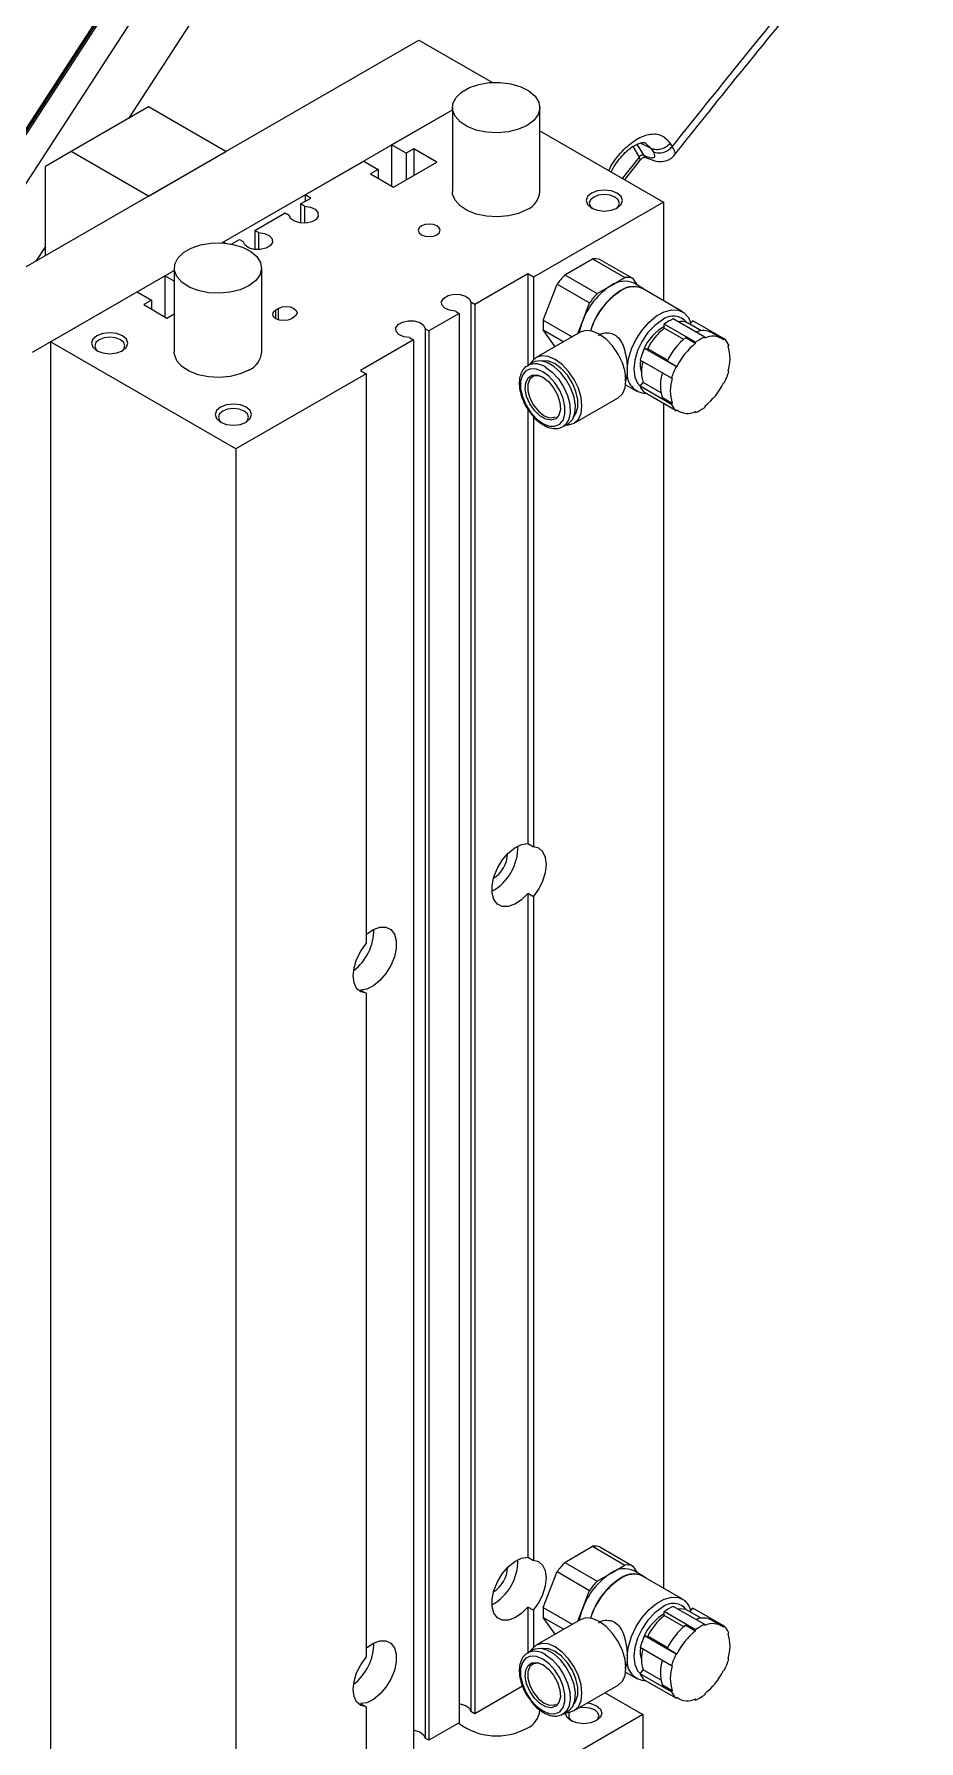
# Model space of a CAD drawing. Header units: millimetres. Extents: x 169 to 14583, y -399 to 10804.
# Drawn here: x 12620.9 to 12742.3, y 7221 to 7455.4 of the extents above; entities that cross this region are included whole.
import ezdxf

# ---------------------------------------------------------------- set-up
doc = ezdxf.new("R2010")
doc.units = ezdxf.units.MM
doc.header["$LTSCALE"] = 35

msp = doc.modelspace()

# ---------------------------------------------------------------- linework, layer by layer
at = {"color": 7, "linetype": 'Continuous', "lineweight": 18}
for p, q in [((12667.737, 7516.281), (12563.56, 7355.871)), ((12667.9, 7516.167), (12563.724, 7355.757)), ((12668.09, 7516.077), (12563.914, 7355.666)), ((12647.96, 7478.344), (12603.954, 7410.583)), ((12653.323, 7473.801), (12633.855, 7443.824)), ((12610.074, 7417.85), (12673.714, 7454.588)), ((12673.714, 7454.588), (12683.796, 7448.768)), ((12636.591, 7445.404), (12625.984, 7439.281)), ((12647.198, 7439.281), (12636.591, 7445.404)), ((12646.661, 7426.725), (12678.321, 7445.002)), ((12669.966, 7440.179), (12678.321, 7445.002)), ((12678.321, 7445.318), (12678.321, 7433.77)), ((12690.321, 7433.77), (12690.321, 7445.318)), ((12690.321, 7442.144), (12707.302, 7432.341)), ((12625.984, 7439.281), (12622.449, 7437.239)), ((12636.591, 7433.158), (12625.984, 7439.281)), ((12636.591, 7433.158), (12647.198, 7439.281)), ((12671.946, 7439.036), (12669.966, 7440.179)), ((12669.966, 7440.179), (12669.966, 7434.546)), ((12673.007, 7439.648), (12671.946, 7439.036)), ((12671.946, 7439.036), (12671.946, 7435.362)), ((12676.189, 7437.811), (12673.007, 7439.648)), ((12673.007, 7439.648), (12673.007, 7435.974)), ((12703.927, 7438.501), (12701.651, 7435.604)), ((12703.079, 7439.95), (12703.927, 7438.501)), ((12705.614, 7439.703), (12704.147, 7440.436)), ((12704.751, 7438.544), (12704.522, 7438.768)), ((12704.619, 7438.72), (12704.839, 7438.483)), ((12704.807, 7440.427), (12705.614, 7439.703)), ((12705.614, 7439.703), (12705.877, 7439.254)), ((12708.214, 7440.393), (12708.478, 7439.943)), ((12622.449, 7424.994), (12622.449, 7437.239)), ((12658.122, 7433.341), (12666.148, 7437.975)), ((12666.148, 7437.975), (12668.128, 7436.832)), ((12668.128, 7436.832), (12667.067, 7436.219)), ((12667.067, 7436.219), (12670.249, 7434.382)), ((12668.128, 7436.832), (12668.128, 7435.607)), ((12670.249, 7434.382), (12676.189, 7437.811)), ((12701.991, 7435.407), (12704.083, 7438.079)), ((12657.486, 7432.076), (12658.9, 7432.892)), ((12658.009, 7431.774), (12657.486, 7432.076)), ((12657.486, 7432.076), (12657.486, 7429.463)), ((12658.009, 7431.774), (12658.009, 7429.439)), ((12658.9, 7432.892), (12658.122, 7433.341)), ((12658.122, 7433.341), (12658.122, 7432.443)), ((12707.302, 7432.341), (12689.447, 7422.034)), ((12707.302, 7432.341), (12707.302, 7418.796)), ((12651.193, 7428.443), (12655.365, 7430.851)), ((12655.365, 7430.851), (12655.888, 7430.55)), ((12646.661, 7426.725), (12646.879, 7426.851)), ((12646.879, 7426.851), (12647.163, 7426.687)), ((12647.957, 7426.575), (12649.071, 7427.218)), ((12649.071, 7427.218), (12649.594, 7426.916)), ((12651.716, 7428.141), (12651.193, 7428.443)), ((12651.193, 7428.443), (12651.193, 7425.83)), ((12651.716, 7428.141), (12651.716, 7425.806)), ((12622.449, 7426.262), (12621.132, 7424.233)), ((12693.725, 7422.34), (12697.543, 7424.544)), ((12697.543, 7424.544), (12701.998, 7421.972)), ((12698.568, 7424.452), (12703.023, 7421.881)), ((12620.681, 7411.727), (12640.137, 7422.959)), ((12638.854, 7422.218), (12640.137, 7422.959)), ((12640.137, 7421.477), (12638.854, 7422.218)), ((12638.854, 7422.218), (12638.854, 7416.585)), ((12640.137, 7423.275), (12640.137, 7411.727)), ((12652.137, 7411.727), (12652.137, 7423.275)), ((12688.669, 7422.483), (12681.386, 7418.279)), ((12689.447, 7422.034), (12688.669, 7422.483)), ((12688.669, 7422.483), (12688.669, 7409.917)), ((12689.447, 7422.034), (12689.447, 7410.698)), ((12693.725, 7422.34), (12698.18, 7419.769)), ((12700.089, 7420.87), (12701.998, 7421.972)), ((12623.156, 7413.156), (12635.035, 7420.014)), ((12635.035, 7420.014), (12637.015, 7418.871)), ((12690.791, 7416.145), (12692.7, 7421.065)), ((12692.7, 7421.065), (12697.155, 7418.493)), ((12698.18, 7419.769), (12700.089, 7420.87)), ((12703.023, 7421.881), (12703.682, 7420.943)), ((12704.537, 7420.45), (12703.264, 7421.185)), ((12709.913, 7417.289), (12704.512, 7420.407)), ((12637.015, 7418.871), (12635.955, 7418.258)), ((12635.955, 7418.258), (12639.137, 7416.421)), ((12637.015, 7418.871), (12637.015, 7417.646)), ((12654.092, 7417.544), (12654.445, 7417.748)), ((12654.092, 7416.319), (12654.092, 7417.544)), ((12654.445, 7416.168), (12654.445, 7417.748)), ((12678.742, 7417.356), (12679.265, 7417.054)), ((12681.386, 7418.279), (12680.863, 7418.581)), ((12680.863, 7418.581), (12680.863, 7225.06)), ((12681.386, 7418.279), (12681.386, 7224.759)), ((12696.201, 7416.033), (12697.155, 7418.493)), ((12639.137, 7416.421), (12640.137, 7416.999)), ((12656.567, 7416.523), (12656.213, 7416.319)), ((12675.093, 7414.646), (12674.57, 7414.948)), ((12674.57, 7414.948), (12674.57, 7221.427)), ((12679.265, 7417.054), (12675.093, 7414.646)), ((12679.265, 7417.054), (12679.265, 7223.534)), ((12690.791, 7416.145), (12694.774, 7413.846)), ((12695.518, 7414.275), (12696.201, 7416.033)), ((12707.39, 7415.25), (12707.089, 7415.094)), ((12711.703, 7413.093), (12707.39, 7415.583)), ((12707.39, 7415.025), (12707.39, 7415.583)), ((12710.059, 7413.484), (12707.39, 7415.025)), ((12712.941, 7413.807), (12708.627, 7416.297)), ((12712.45, 7414.669), (12710.659, 7415.704)), ((12710.916, 7415.555), (12711.319, 7416.056)), ((12715.632, 7413.566), (12711.319, 7416.056)), ((12623.156, 7413.156), (12623.156, 7219.636)), ((12648.612, 7398.46), (12623.156, 7413.156)), ((12672.972, 7413.421), (12665.688, 7409.217)), ((12672.449, 7413.723), (12672.972, 7413.421)), ((12672.972, 7413.421), (12672.972, 7219.901)), ((12675.093, 7414.646), (12675.093, 7221.126)), ((12695.856, 7414.47), (12689.817, 7410.984)), ((12690.791, 7414.778), (12693.59, 7413.162)), ((12692.407, 7412.479), (12690.791, 7414.778)), ((12710.36, 7413.724), (12711.703, 7412.948)), ((12711.703, 7412.948), (12711.703, 7413.093)), ((12712.941, 7413.807), (12712.941, 7413.662)), ((12715.222, 7413.647), (12713.878, 7414.422)), ((12715.524, 7413.431), (12715.632, 7413.566)), ((12716.251, 7412.686), (12716.143, 7412.551)), ((12689.356, 7410.313), (12688.649, 7409.905)), ((12708.393, 7408.15), (12704.08, 7410.64)), ((12709.012, 7409.744), (12704.699, 7412.235)), ((12704.699, 7412.235), (12705.117, 7412.197)), ((12707.836, 7410.628), (12705.117, 7412.197)), ((12709.12, 7409.735), (12707.777, 7410.51)), ((12666.466, 7408.768), (12648.612, 7398.46)), ((12665.688, 7409.217), (12666.466, 7408.768)), ((12666.466, 7408.768), (12666.466, 7330.529)), ((12688.649, 7409.905), (12688.716, 7409.942)), ((12702.313, 7409.502), (12702.313, 7409.025)), ((12708.502, 7408.14), (12708.393, 7408.15)), ((12709.012, 7409.744), (12709.12, 7409.735)), ((12716.143, 7409.107), (12716.251, 7409.097)), ((12716.251, 7409.097), (12716.155, 7409.152)), ((12702.094, 7407.253), (12703.613, 7406.377)), ((12704.08, 7407.051), (12704.498, 7407.572)), ((12708.393, 7404.561), (12704.08, 7407.051)), ((12706.956, 7406.153), (12704.498, 7407.572)), ((12709.012, 7403.681), (12704.699, 7406.171)), ((12715.632, 7407.503), (12715.524, 7407.512)), ((12688.669, 7403.886), (12688.669, 7344.245)), ((12695.017, 7401.977), (12701.056, 7405.463)), ((12708.502, 7404.696), (12707.158, 7405.471)), ((12707.302, 7404.668), (12707.302, 7242.015)), ((12708.393, 7404.561), (12708.502, 7404.696)), ((12709.12, 7403.816), (12709.012, 7403.681)), ((12709.098, 7403.788), (12709.422, 7403.6)), ((12711.703, 7403.44), (12711.552, 7403.527)), ((12711.703, 7403.44), (12711.703, 7403.585)), ((12712.941, 7404.299), (12712.941, 7404.154)), ((12689.447, 7402.874), (12689.447, 7343.796)), ((12693.498, 7401.505), (12694.205, 7401.913)), ((12648.612, 7398.46), (12648.612, 7204.94)), ((12688.669, 7344.245), (12689.447, 7343.796)), ((12688.669, 7337.413), (12688.669, 7246.26)), ((12689.447, 7336.964), (12688.669, 7337.413)), ((12689.447, 7336.964), (12689.447, 7245.811)), ((12665.688, 7324.147), (12666.466, 7323.698)), ((12666.466, 7323.698), (12666.466, 7232.544)), ((12688.669, 7246.26), (12689.447, 7245.811)), ((12693.725, 7245.559), (12697.543, 7247.763)), ((12697.543, 7247.763), (12701.998, 7245.191)), ((12698.568, 7247.671), (12703.023, 7245.1)), ((12690.791, 7239.364), (12692.7, 7244.284)), ((12692.7, 7244.284), (12697.155, 7241.712)), ((12693.725, 7245.559), (12698.18, 7242.987)), ((12698.18, 7242.987), (12700.089, 7244.089)), ((12700.089, 7244.089), (12701.998, 7245.191)), ((12703.023, 7245.1), (12703.682, 7244.162)), ((12704.537, 7243.669), (12703.264, 7244.404)), ((12696.201, 7239.252), (12697.155, 7241.712)), ((12709.913, 7240.508), (12704.512, 7243.626)), ((12688.669, 7239.428), (12688.669, 7233.136)), ((12689.447, 7238.979), (12688.669, 7239.428)), ((12690.791, 7239.364), (12694.774, 7237.064)), ((12695.518, 7237.494), (12696.201, 7239.252)), ((12712.941, 7237.026), (12708.627, 7239.516)), ((12710.916, 7238.774), (12711.319, 7239.275)), ((12715.632, 7236.785), (12711.319, 7239.275)), ((12689.447, 7238.979), (12689.447, 7233.917)), ((12695.856, 7237.689), (12689.817, 7234.203)), ((12690.791, 7237.997), (12693.59, 7236.381)), ((12692.407, 7235.698), (12690.791, 7237.997)), ((12707.39, 7238.469), (12707.089, 7238.313)), ((12711.703, 7236.311), (12707.39, 7238.802)), ((12707.39, 7238.244), (12707.39, 7238.802)), ((12710.059, 7236.703), (12707.39, 7238.244)), ((12710.36, 7236.943), (12711.703, 7236.167)), ((12712.45, 7237.888), (12710.659, 7238.923)), ((12712.941, 7237.026), (12712.941, 7236.881)), ((12715.222, 7236.866), (12713.878, 7237.641)), ((12715.524, 7236.65), (12715.632, 7236.785)), ((12709.012, 7232.963), (12704.699, 7235.453)), ((12704.699, 7235.453), (12705.117, 7235.416)), ((12707.836, 7233.847), (12705.117, 7235.416)), ((12711.703, 7236.167), (12711.703, 7236.311)), ((12716.251, 7235.905), (12716.143, 7235.77)), ((12689.356, 7233.532), (12688.649, 7233.124)), ((12688.649, 7233.124), (12688.716, 7233.161)), ((12702.313, 7232.721), (12702.313, 7232.244)), ((12708.393, 7231.369), (12704.08, 7233.859)), ((12709.12, 7232.954), (12707.777, 7233.729)), ((12709.012, 7232.963), (12709.12, 7232.954)), ((12716.143, 7232.326), (12716.251, 7232.316)), ((12716.251, 7232.316), (12716.155, 7232.371)), ((12702.094, 7230.472), (12703.613, 7229.596)), ((12704.08, 7230.27), (12704.498, 7230.791)), ((12708.393, 7227.78), (12704.08, 7230.27)), ((12706.956, 7229.372), (12704.498, 7230.791)), ((12708.502, 7231.359), (12708.393, 7231.369)), ((12715.632, 7230.721), (12715.524, 7230.731)), ((12687.944, 7228.544), (12681.386, 7224.759)), ((12695.017, 7225.196), (12701.056, 7228.682)), ((12699.27, 7227.651), (12704.473, 7224.648)), ((12709.012, 7226.9), (12704.699, 7229.39)), ((12708.502, 7227.915), (12707.158, 7228.69)), ((12708.393, 7227.78), (12708.502, 7227.915)), ((12712.941, 7227.518), (12712.941, 7227.373)), ((12665.688, 7226.162), (12666.466, 7225.713)), ((12666.466, 7225.713), (12666.466, 7215.247)), ((12681.386, 7224.759), (12680.863, 7225.06)), ((12693.498, 7224.723), (12694.205, 7225.132)), ((12709.12, 7227.034), (12709.012, 7226.9)), ((12709.098, 7227.007), (12709.422, 7226.819)), ((12711.703, 7226.659), (12711.552, 7226.746)), ((12711.703, 7226.659), (12711.703, 7226.804)), ((12704.473, 7224.648), (12647.198, 7191.583)), ((12679.265, 7223.534), (12675.093, 7221.126)), ((12704.473, 7224.648), (12704.473, 7218.115)), ((12675.093, 7221.126), (12674.57, 7221.427))]:
    msp.add_line(p, q, dxfattribs=at)
at = {"color": 7, "linetype": 'Continuous', "lineweight": 18, "flags": 128}
for points in [[(12688.563, 7442.868), (12687.375, 7442.336), (12685.995, 7441.991), (12684.509, 7441.856), (12683.012, 7441.937), (12681.597, 7442.231), (12680.353, 7442.719), (12679.358, 7443.371), (12678.675, 7444.144), (12678.347, 7444.992), (12678.395, 7445.86), (12678.814, 7446.693), (12679.58, 7447.441), (12680.643, 7448.055), (12681.938, 7448.497), (12683.382, 7448.739), (12684.885, 7448.766), (12686.353, 7448.577), (12687.693, 7448.182), (12688.821, 7447.608), (12689.667, 7446.89), (12690.176, 7446.073), (12690.318, 7445.209), (12690.082, 7444.351), (12689.485, 7443.554), (12688.563, 7442.868)], [(12703.65, 7440.257), (12703.983, 7439.689), (12704.522, 7438.768)], [(12704.522, 7438.768), (12704.576, 7438.741), (12704.619, 7438.72)], [(12688.563, 7431.321), (12687.375, 7430.789), (12685.995, 7430.444), (12684.509, 7430.308), (12683.012, 7430.39), (12681.597, 7430.684), (12680.353, 7431.172), (12679.358, 7431.823), (12678.675, 7432.597), (12678.347, 7433.444), (12678.321, 7433.77)], [(12697.402, 7433.566), (12696.86, 7433.098), (12696.67, 7432.545), (12696.86, 7431.993), (12697.402, 7431.525), (12698.213, 7431.212), (12699.17, 7431.102), (12700.127, 7431.212), (12700.938, 7431.525), (12701.48, 7431.993), (12701.67, 7432.545), (12701.48, 7433.098), (12700.938, 7433.566), (12700.127, 7433.879), (12699.17, 7433.989), (12698.213, 7433.879), (12697.402, 7433.566)], [(12658.009, 7431.774), (12658.824, 7431.65), (12659.481, 7431.344), (12659.865, 7430.911), (12659.911, 7430.425), (12659.609, 7429.97), (12659.013, 7429.626), (12658.225, 7429.452), (12657.383, 7429.478), (12656.632, 7429.7), (12656.103, 7430.079), (12655.888, 7430.55)], [(12697.708, 7433.036), (12697.26, 7432.649), (12697.103, 7432.192), (12697.26, 7431.735), (12697.568, 7431.438)], [(12700.772, 7431.438), (12701.08, 7431.735), (12701.237, 7432.192), (12701.08, 7432.649), (12700.631, 7433.036), (12699.961, 7433.294), (12699.17, 7433.385), (12698.379, 7433.294), (12697.708, 7433.036)], [(12674.068, 7429.076), (12673.742, 7428.795), (12673.628, 7428.463), (12673.742, 7428.132), (12674.068, 7427.851), (12674.554, 7427.663), (12675.128, 7427.597), (12675.702, 7427.663), (12676.189, 7427.851), (12676.514, 7428.132), (12676.628, 7428.463), (12676.514, 7428.795), (12676.189, 7429.076), (12675.702, 7429.263), (12675.128, 7429.329), (12674.554, 7429.263), (12674.068, 7429.076)], [(12650.38, 7420.825), (12649.191, 7420.293), (12647.811, 7419.948), (12646.325, 7419.813), (12644.828, 7419.894), (12643.413, 7420.188), (12642.169, 7420.676), (12641.174, 7421.328), (12640.492, 7422.101), (12640.164, 7422.949), (12640.211, 7423.817), (12640.63, 7424.65), (12641.396, 7425.398), (12642.459, 7426.012), (12643.754, 7426.454), (12645.198, 7426.696), (12646.702, 7426.723), (12648.169, 7426.534), (12649.509, 7426.139), (12650.638, 7425.565), (12651.483, 7424.847), (12651.992, 7424.03), (12652.134, 7423.166), (12651.899, 7422.308), (12651.301, 7421.511), (12650.38, 7420.825)], [(12651.716, 7428.141), (12652.531, 7428.017), (12653.188, 7427.711), (12653.572, 7427.278), (12653.617, 7426.792), (12653.316, 7426.337), (12652.719, 7425.993), (12651.932, 7425.819), (12651.09, 7425.845), (12650.339, 7426.067), (12649.81, 7426.446), (12649.594, 7426.916)], [(12678.742, 7417.356), (12677.927, 7417.481), (12677.27, 7417.786), (12676.885, 7418.219), (12676.84, 7418.705), (12677.142, 7419.16), (12677.738, 7419.504), (12678.526, 7419.678), (12679.368, 7419.652), (12680.119, 7419.43), (12680.648, 7419.051), (12680.863, 7418.581)], [(12656.213, 7416.319), (12655.727, 7416.132), (12655.152, 7416.066), (12654.578, 7416.132), (12654.092, 7416.319), (12653.767, 7416.6), (12653.652, 7416.932), (12653.767, 7417.263), (12654.092, 7417.544)], [(12654.445, 7417.748), (12654.932, 7417.936), (12655.506, 7418.002), (12656.08, 7417.936), (12656.567, 7417.748), (12656.892, 7417.467), (12657.006, 7417.136), (12656.892, 7416.804), (12656.567, 7416.523)], [(12702.313, 7409.502), (12702.487, 7410.808), (12702.903, 7412.172), (12703.536, 7413.516), (12704.351, 7414.766), (12705.303, 7415.85), (12706.337, 7416.707), (12707.394, 7417.29), (12708.417, 7417.564), (12709.346, 7417.515), (12710.129, 7417.146), (12710.722, 7416.476), (12711.047, 7415.718)], [(12672.449, 7413.723), (12671.633, 7413.847), (12670.977, 7414.153), (12670.592, 7414.586), (12670.547, 7415.072), (12670.849, 7415.527), (12671.445, 7415.871), (12672.232, 7416.045), (12673.075, 7416.019), (12673.825, 7415.797), (12674.354, 7415.418), (12674.57, 7414.948)], [(12707.089, 7416.135), (12706.083, 7415.401), (12705.145, 7414.411), (12704.339, 7413.232), (12703.721, 7411.945), (12703.333, 7410.638), (12703.2, 7409.399), (12703.333, 7408.313), (12703.721, 7407.454), (12704.085, 7407.058)], [(12629.52, 7413.972), (12628.978, 7413.504), (12628.788, 7412.952), (12628.978, 7412.399), (12629.52, 7411.931), (12630.331, 7411.618), (12631.288, 7411.508), (12632.244, 7411.618), (12633.055, 7411.931), (12633.597, 7412.399), (12633.788, 7412.952), (12633.597, 7413.504), (12633.055, 7413.972), (12632.244, 7414.285), (12631.288, 7414.395), (12630.331, 7414.285), (12629.52, 7413.972)], [(12629.826, 7413.442), (12629.378, 7413.055), (12629.221, 7412.598), (12629.378, 7412.141), (12629.687, 7411.843)], [(12632.888, 7411.843), (12633.197, 7412.141), (12633.355, 7412.598), (12633.197, 7413.055), (12632.749, 7413.442), (12632.079, 7413.701), (12631.288, 7413.791), (12630.497, 7413.701), (12629.826, 7413.442)], [(12701.056, 7405.463), (12701.056, 7405.463), (12701.64, 7406.005), (12702.008, 7406.817), (12702.133, 7407.844), (12702.008, 7409.015), (12701.64, 7410.251), (12701.056, 7411.468), (12700.294, 7412.582), (12699.408, 7413.519), (12698.456, 7414.213), (12697.504, 7414.617), (12696.617, 7414.705), (12695.856, 7414.47)], [(12650.38, 7409.278), (12649.191, 7408.746), (12647.811, 7408.401), (12646.325, 7408.265), (12644.828, 7408.347), (12643.413, 7408.641), (12642.169, 7409.129), (12641.174, 7409.78), (12640.492, 7410.554), (12640.164, 7411.401), (12640.137, 7411.727)], [(12693.904, 7401.739), (12694.255, 7401.742), (12695.017, 7401.977), (12695.601, 7402.519), (12695.969, 7403.331), (12696.094, 7404.358), (12695.969, 7405.529), (12695.601, 7406.765), (12695.017, 7407.982), (12694.255, 7409.096), (12693.369, 7410.032), (12692.417, 7410.726), (12691.465, 7411.131), (12690.579, 7411.219), (12689.817, 7410.984), (12689.233, 7410.442), (12689.054, 7410.139)], [(12694.205, 7401.913), (12694.287, 7401.963), (12694.826, 7402.533), (12695.138, 7403.369), (12695.202, 7404.408), (12695.012, 7405.574), (12694.582, 7406.779), (12693.945, 7407.936), (12693.147, 7408.957), (12692.248, 7409.767), (12691.314, 7410.306), (12690.414, 7410.534), (12689.616, 7410.434), (12689.356, 7410.313)], [(12695.016, 7402.932), (12695.279, 7403.319), (12695.532, 7404.165), (12695.532, 7405.2), (12695.279, 7406.338), (12694.795, 7407.487), (12694.118, 7408.555), (12693.304, 7409.455), (12692.417, 7410.114), (12691.531, 7410.479), (12690.716, 7410.519), (12690.643, 7410.506)], [(12690.72, 7409.053), (12689.853, 7409.409), (12689.057, 7409.449), (12688.395, 7409.169), (12687.922, 7408.592), (12687.675, 7407.764), (12687.675, 7406.753), (12687.922, 7405.64), (12688.395, 7404.517), (12689.057, 7403.473), (12689.853, 7402.593), (12690.72, 7401.949), (12691.587, 7401.592), (12692.383, 7401.553), (12693.045, 7401.833), (12693.518, 7402.41), (12693.765, 7403.238), (12693.765, 7404.249), (12693.518, 7405.361), (12693.045, 7406.485), (12692.383, 7407.529), (12691.587, 7408.409), (12690.72, 7409.053)], [(12690.72, 7408.297), (12691.506, 7407.692), (12692.207, 7406.849), (12692.747, 7405.86), (12693.068, 7404.832), (12693.134, 7403.876), (12692.938, 7403.097), (12692.502, 7402.578), (12691.873, 7402.376), (12691.119, 7402.512), (12690.321, 7402.972), (12689.567, 7403.707), (12688.938, 7404.635), (12688.502, 7405.658), (12688.306, 7406.663), (12688.372, 7407.543), (12688.692, 7408.201), (12689.232, 7408.566), (12689.934, 7408.6), (12690.72, 7408.297)], [(12690.897, 7408.195), (12690.129, 7408.482), (12689.454, 7408.422), (12688.952, 7408.021), (12688.686, 7407.329), (12688.686, 7406.429), (12688.952, 7405.429), (12689.454, 7404.45), (12690.129, 7403.61), (12690.897, 7403.01), (12691.665, 7402.723), (12692.34, 7402.784), (12692.484, 7402.853)], [(12691.074, 7409.665), (12691.999, 7408.984), (12692.855, 7408.06), (12693.58, 7406.961), (12694.118, 7405.769), (12694.431, 7404.572), (12694.495, 7403.459), (12694.305, 7402.513), (12693.875, 7401.804), (12693.46, 7401.483)], [(12646.49, 7404.175), (12645.948, 7403.707), (12645.758, 7403.155), (12645.948, 7402.602), (12646.49, 7402.134), (12647.301, 7401.821), (12648.258, 7401.712), (12649.215, 7401.821), (12650.026, 7402.134), (12650.568, 7402.602), (12650.758, 7403.155), (12650.568, 7403.707), (12650.026, 7404.175), (12649.215, 7404.488), (12648.258, 7404.598), (12647.301, 7404.488), (12646.49, 7404.175)], [(12646.797, 7403.645), (12646.349, 7403.258), (12646.191, 7402.801), (12646.349, 7402.345), (12646.658, 7402.046)], [(12649.859, 7402.046), (12650.168, 7402.345), (12650.325, 7402.801), (12650.168, 7403.258), (12649.72, 7403.645), (12649.049, 7403.904), (12648.258, 7403.994), (12647.467, 7403.904), (12646.797, 7403.645)], [(12688.669, 7337.413), (12687.806, 7336.544), (12686.887, 7335.928), (12685.983, 7335.612), (12685.161, 7335.619), (12684.484, 7335.95), (12684.002, 7336.578), (12683.751, 7337.458), (12683.751, 7338.522), (12684.002, 7339.691), (12684.484, 7340.876), (12685.161, 7341.989), (12685.983, 7342.945), (12686.887, 7343.673), (12687.806, 7344.117), (12688.669, 7344.245)], [(12689.447, 7336.964), (12690.177, 7337.998), (12690.739, 7339.136), (12691.094, 7340.299), (12691.215, 7341.401), (12691.094, 7342.363), (12690.739, 7343.116), (12690.177, 7343.605), (12689.447, 7343.796)], [(12666.466, 7323.698), (12665.736, 7323.888), (12665.174, 7324.378), (12664.82, 7325.131), (12664.698, 7326.093), (12664.82, 7327.195), (12665.174, 7328.357), (12665.736, 7329.496), (12666.466, 7330.529)], [(12666.466, 7331.775), (12666.552, 7331.848), (12667.471, 7332.464), (12668.375, 7332.78), (12669.197, 7332.772), (12669.874, 7332.442), (12670.356, 7331.813), (12670.606, 7330.934), (12670.606, 7329.87), (12670.356, 7328.701), (12669.874, 7327.516), (12669.197, 7326.403), (12668.375, 7325.447), (12667.471, 7324.719), (12666.552, 7324.275), (12665.688, 7324.147), (12665.688, 7324.147)], [(12688.669, 7239.428), (12687.806, 7238.559), (12686.887, 7237.943), (12685.983, 7237.627), (12685.161, 7237.634), (12684.484, 7237.965), (12684.002, 7238.594), (12683.751, 7239.473), (12683.751, 7240.537), (12684.002, 7241.706), (12684.484, 7242.891), (12685.161, 7244.004), (12685.983, 7244.96), (12686.887, 7245.688), (12687.806, 7246.132), (12688.669, 7246.26)], [(12689.447, 7238.979), (12690.177, 7240.013), (12690.739, 7241.152), (12691.094, 7242.314), (12691.215, 7243.416), (12691.094, 7244.378), (12690.739, 7245.131), (12690.177, 7245.62), (12689.447, 7245.811)], [(12702.313, 7232.721), (12702.487, 7234.027), (12702.903, 7235.391), (12703.536, 7236.735), (12704.351, 7237.985), (12705.303, 7239.069), (12706.337, 7239.926), (12707.394, 7240.509), (12708.417, 7240.783), (12709.346, 7240.734), (12710.129, 7240.365), (12710.722, 7239.695), (12711.047, 7238.937)], [(12707.089, 7239.354), (12706.083, 7238.62), (12705.145, 7237.63), (12704.339, 7236.451), (12703.721, 7235.164), (12703.333, 7233.857), (12703.2, 7232.618), (12703.333, 7231.532), (12703.721, 7230.673), (12704.085, 7230.277)], [(12701.056, 7228.682), (12701.056, 7228.682), (12701.64, 7229.224), (12702.008, 7230.036), (12702.133, 7231.063), (12702.008, 7232.234), (12701.64, 7233.47), (12701.056, 7234.687), (12700.294, 7235.801), (12699.408, 7236.737), (12698.456, 7237.432), (12697.504, 7237.836), (12696.617, 7237.924), (12695.856, 7237.689)], [(12666.466, 7233.79), (12666.552, 7233.863), (12667.471, 7234.479), (12668.375, 7234.795), (12669.197, 7234.788), (12669.874, 7234.457), (12670.356, 7233.828), (12670.606, 7232.949), (12670.606, 7231.885), (12670.356, 7230.716), (12669.874, 7229.531), (12669.197, 7228.418), (12668.375, 7227.462), (12667.471, 7226.734), (12666.552, 7226.29), (12665.688, 7226.162), (12665.688, 7226.162)], [(12693.904, 7224.958), (12694.255, 7224.961), (12695.017, 7225.196), (12695.601, 7225.738), (12695.969, 7226.55), (12696.094, 7227.577), (12695.969, 7228.748), (12695.601, 7229.984), (12695.017, 7231.201), (12694.255, 7232.315), (12693.369, 7233.251), (12692.417, 7233.945), (12691.465, 7234.35), (12690.579, 7234.438), (12689.817, 7234.203), (12689.233, 7233.661), (12689.054, 7233.358)], [(12666.466, 7225.713), (12665.736, 7225.904), (12665.174, 7226.393), (12664.82, 7227.146), (12664.698, 7228.108), (12664.82, 7229.21), (12665.174, 7230.372), (12665.736, 7231.511), (12666.466, 7232.544)], [(12690.72, 7232.272), (12689.853, 7232.628), (12689.057, 7232.668), (12688.395, 7232.388), (12687.922, 7231.81), (12687.675, 7230.983), (12687.675, 7229.972), (12687.922, 7228.859), (12688.395, 7227.736), (12689.057, 7226.692), (12689.853, 7225.812), (12690.72, 7225.168), (12691.587, 7224.811), (12692.383, 7224.772), (12693.045, 7225.052), (12693.518, 7225.629), (12693.765, 7226.457), (12693.765, 7227.468), (12693.518, 7228.58), (12693.045, 7229.704), (12692.383, 7230.748), (12691.587, 7231.627), (12690.72, 7232.272)], [(12694.205, 7225.132), (12694.287, 7225.182), (12694.826, 7225.752), (12695.138, 7226.588), (12695.202, 7227.627), (12695.012, 7228.793), (12694.582, 7229.998), (12693.945, 7231.155), (12693.147, 7232.176), (12692.248, 7232.986), (12691.314, 7233.525), (12690.414, 7233.753), (12689.616, 7233.653), (12689.356, 7233.532)], [(12695.016, 7226.15), (12695.279, 7226.538), (12695.532, 7227.384), (12695.532, 7228.418), (12695.279, 7229.556), (12694.795, 7230.706), (12694.118, 7231.774), (12693.304, 7232.674), (12692.417, 7233.333), (12691.531, 7233.698), (12690.716, 7233.738), (12690.643, 7233.725)], [(12691.074, 7232.884), (12691.999, 7232.203), (12692.855, 7231.279), (12693.58, 7230.18), (12694.118, 7228.988), (12694.431, 7227.791), (12694.495, 7226.678), (12694.305, 7225.732), (12693.875, 7225.023), (12693.46, 7224.702)], [(12690.72, 7231.516), (12691.506, 7230.911), (12692.207, 7230.068), (12692.747, 7229.079), (12693.068, 7228.051), (12693.134, 7227.095), (12692.938, 7226.316), (12692.502, 7225.797), (12691.873, 7225.595), (12691.119, 7225.731), (12690.321, 7226.191), (12689.567, 7226.926), (12688.938, 7227.854), (12688.502, 7228.877), (12688.306, 7229.882), (12688.372, 7230.762), (12688.692, 7231.42), (12689.232, 7231.785), (12689.934, 7231.819), (12690.72, 7231.516)], [(12690.897, 7231.414), (12690.129, 7231.701), (12689.454, 7231.641), (12688.952, 7231.24), (12688.686, 7230.548), (12688.686, 7229.648), (12688.952, 7228.648), (12689.454, 7227.669), (12690.129, 7226.829), (12690.897, 7226.229), (12691.665, 7225.942), (12692.34, 7226.003), (12692.484, 7226.072)], [(12679.265, 7226.147), (12679.368, 7226.132), (12680.119, 7225.91), (12680.648, 7225.531), (12680.863, 7225.06)], [(12695.804, 7225.65), (12696.341, 7225.691), (12697.132, 7225.601), (12697.803, 7225.342), (12698.251, 7224.955), (12698.408, 7224.498), (12698.251, 7224.042), (12697.939, 7223.741)], [(12696.865, 7226.263), (12697.298, 7226.185), (12698.109, 7225.872), (12698.651, 7225.404), (12698.841, 7224.852), (12698.651, 7224.299), (12698.109, 7223.831)], [(12698.109, 7223.831), (12697.298, 7223.518), (12696.341, 7223.409), (12695.385, 7223.518), (12694.574, 7223.831), (12694.032, 7224.299), (12693.841, 7224.852), (12693.845, 7224.923)], [(12672.972, 7222.514), (12673.075, 7222.499), (12673.825, 7222.277), (12674.354, 7221.898), (12674.57, 7221.427)]]:
    msp.add_lwpolyline(points, dxfattribs=at)
at = {"color": 7, "linetype": 'Continuous', "lineweight": 18}
for centre, radius, start, end in [((12687.44, 7433.982), 2.888, 292.88644, 355.79342), ((12697.811, 7421.765), 2.792, 74.26608, 95.51488), ((12701.862, 7414.75), 11.127, 136.98841, 145.42244), ((12702.266, 7419.194), 2.792, 74.26608, 95.51488), ((12705.345, 7412.664), 9.746, 122.63797, 159.77289), ((12706.316, 7412.178), 11.127, 136.98841, 145.42244), ((12706.741, 7411.815), 9.908, 122.88167, 163.23323), ((12706.699, 7411.839), 9.831, 122.88171, 163.27871), ((12701.951, 7418.257), 3.209, 65.84324, 125.46722), ((12703.163, 7417.817), 2.936, 53.50192, 127.83848), ((12703.194, 7417.65), 3.055, 64.45706, 126.8534), ((12697.249, 7415.461), 6.494, 173.958, 186.042), ((12704.733, 7412.677), 9.169, 158.53159, 169.2004), ((12710.664, 7409.561), 6.588, 122.86444, 163.33648), ((12712.617, 7408.495), 8.364, 128.67981, 153.73105), ((12708.619, 7414.292), 2.395, 38.73321, 129.67747), ((12710.794, 7411.114), 5.617, 112.69072, 127.30391), ((12709.672, 7413.902), 2.054, 61.28689, 100.93099), ((12716.004, 7406.542), 9.135, 128.16328, 154.24758), ((12717.348, 7405.766), 9.135, 128.16328, 154.24758), ((12715.108, 7408.624), 5.617, 112.69072, 127.30391), ((12712.736, 7412.211), 2.489, 62.68385, 113.38549), ((12714.048, 7411.482), 2.445, 52.86668, 116.91428), ((12714.008, 7411.767), 2.424, 22.27465, 47.92669), ((12711.048, 7410.829), 5.378, 341.32312, 18.67688), ((12649.256, 7411.939), 2.888, 292.88644, 355.79342), ((12713.326, 7407.97), 9.624, 153.6957, 163.89294), ((12707.643, 7409.964), 3.545, 169.71617, 197.46288), ((12709.098, 7409.073), 4.839, 163.77602, 198.07592), ((12689.645, 7407.679), 2.447, 54.28274, 112.32711), ((12704.949, 7408.734), 2.653, 173.68652, 267.87709), ((12712.253, 7407.194), 5.378, 161.32312, 198.67688), ((12713.596, 7406.418), 5.378, 161.32312, 198.67688), ((12717.639, 7405.48), 9.624, 153.6957, 163.89294), ((12707.005, 7411.767), 9.624, 333.6957, 343.89294), ((12706.323, 7407.97), 2.424, 202.27465, 227.92669), ((12707.296, 7411.481), 9.135, 308.16328, 334.24758), ((12710.636, 7405.48), 2.424, 202.27465, 227.92669), ((12710.596, 7405.765), 2.445, 232.86668, 296.91428), ((12709.536, 7408.623), 5.617, 292.69072, 307.30391), ((12680.299, 7343.825), 7.019, 299.24813, 0.75725), ((12681.815, 7342.949), 4.062, 301.56747, 358.43791), ((12660.369, 7332.443), 7.149, 307.77949, 0.35816), ((12697.811, 7244.984), 2.792, 74.26608, 95.51488), ((12680.299, 7245.84), 7.019, 299.24813, 0.75725), ((12681.815, 7244.964), 4.062, 301.56747, 358.43791), ((12701.862, 7237.969), 11.127, 136.98841, 145.42244), ((12705.345, 7235.883), 9.746, 122.63797, 159.77289), ((12701.951, 7241.476), 3.209, 65.84324, 125.46722), ((12703.163, 7241.036), 2.936, 53.50192, 127.83848), ((12703.194, 7240.869), 3.055, 64.45706, 126.8534), ((12702.266, 7242.413), 2.792, 74.26608, 95.51488), ((12706.316, 7235.397), 11.127, 136.98841, 145.42244), ((12706.741, 7235.034), 9.908, 122.88167, 163.23323), ((12706.699, 7235.058), 9.831, 122.88171, 163.27871), ((12697.249, 7238.68), 6.494, 173.958, 186.042), ((12704.733, 7235.896), 9.169, 158.53159, 169.2004), ((12708.619, 7237.51), 2.395, 38.73322, 129.67747), ((12710.794, 7234.333), 5.617, 112.69072, 127.30391), ((12709.672, 7237.121), 2.054, 61.28689, 100.93099), ((12710.664, 7232.78), 6.588, 122.86444, 163.33647), ((12712.617, 7231.714), 8.364, 128.67981, 153.73105), ((12716.004, 7229.76), 9.135, 128.16328, 154.24758), ((12715.108, 7231.843), 5.617, 112.69072, 127.30391), ((12712.736, 7235.43), 2.489, 62.68385, 113.38549), ((12714.048, 7234.701), 2.445, 52.86668, 116.91428), ((12714.008, 7234.986), 2.424, 22.27465, 47.92669), ((12660.369, 7234.458), 7.149, 307.77949, 0.35816), ((12713.326, 7231.189), 9.624, 153.6957, 163.89294), ((12717.348, 7228.985), 9.135, 128.16328, 154.24758), ((12711.048, 7234.048), 5.378, 341.32312, 18.67688), ((12689.645, 7230.898), 2.447, 54.28274, 112.32711), ((12704.949, 7231.952), 2.653, 173.68652, 267.87709), ((12707.643, 7233.183), 3.545, 169.71617, 197.46288), ((12709.098, 7232.292), 4.839, 163.77602, 198.07592), ((12712.253, 7230.413), 5.378, 161.32312, 198.67688), ((12717.639, 7228.699), 9.624, 153.6957, 163.89294), ((12707.005, 7234.986), 9.624, 333.6957, 343.89294), ((12706.323, 7231.189), 2.424, 202.27465, 227.92669), ((12713.596, 7229.637), 5.378, 161.32312, 198.67688), ((12707.296, 7234.7), 9.135, 308.16328, 334.24758), ((12710.636, 7228.699), 2.424, 202.27465, 227.92669), ((12687.44, 7225.472), 2.888, 292.88644, 355.79342), ((12710.596, 7228.984), 2.445, 232.86668, 296.91428), ((12709.536, 7231.842), 5.617, 292.69072, 307.30391), ((12684.382, 7230.346), 8.618, 232.81127, 299.0261), ((12695.118, 7224.484), 0.832, 142.58665, 243.23785)]:
    msp.add_arc(centre, radius, start, end, dxfattribs=at)
for points, knots in [([(12708.478, 7439.943), (12714.668, 7447.666), (12725.722, 7461.456), (12737.086, 7474.77), (12742.086, 7480.629)], [0, 0, 0, 0, 0.5599832, 1, 1, 1, 1]), ([(12708.771, 7438.763), (12710.359, 7440.762), (12715.174, 7446.821), (12723.302, 7456.82), (12732.9, 7468.378), (12739.287, 7475.84), (12742.339, 7479.406)], [0, 0, 0, 0, 0.14446646, 0.43793087, 0.73139302, 1, 1, 1, 1]), ([(12699.804, 7436.67), (12699.811, 7436.689), (12700.142, 7437.562), (12701.375, 7439.135), (12703.277, 7440.909), (12705.301, 7441.777), (12707.109, 7441.692), (12707.846, 7440.826), (12708.214, 7440.393)], [0, 0, 0, 0, 0.00460795, 0.2036884, 0.40276718, 0.60183704, 0.80083468, 1, 1, 1, 1]), ([(12700.124, 7436.485), (12700.142, 7436.526), (12700.329, 7436.955), (12700.835, 7437.734), (12701.604, 7438.73), (12702.442, 7439.534), (12703.255, 7440.106), (12703.968, 7440.428), (12704.494, 7440.523), (12704.738, 7440.494), (12704.801, 7440.457), (12704.823, 7440.443)], [0, 0, 0, 0, 0.0141854, 0.1487699, 0.2832935, 0.41621, 0.5464844, 0.673753, 0.799685, 0.9286494, 1, 1, 1, 1]), ([(12704.522, 7438.768), (12704.465, 7438.785), (12704.351, 7438.82), (12704.172, 7438.758), (12704.025, 7438.648), (12703.96, 7438.55), (12703.927, 7438.501)], [0, 0, 0, 0, 0.2726715, 0.5504831, 0.7738805, 1, 1, 1, 1]), ([(12704.054, 7438.101), (12704.078, 7438.123), (12704.14, 7438.182), (12704.009, 7438.378), (12703.927, 7438.501)], [0, 0, 0, 0, 0.3772348, 1, 1, 1, 1]), ([(12704.084, 7438.08), (12704.16, 7438.164), (12704.306, 7438.326), (12704.528, 7438.458), (12704.71, 7438.512), (12704.792, 7438.488), (12704.831, 7438.477)], [0, 0, 0, 0, 0.2891881, 0.5507445, 0.7866902, 1, 1, 1, 1]), ([(12705.877, 7439.254), (12705.976, 7439.034), (12706.174, 7438.595), (12705.895, 7438.353), (12705.353, 7438.395), (12704.863, 7438.611), (12704.619, 7438.72)], [0, 0, 0, 0, 0.2796158, 0.5593035, 0.7796913, 1, 1, 1, 1]), ([(12704.85, 7438.482), (12704.835, 7438.483), (12704.793, 7438.485), (12704.767, 7438.521), (12704.751, 7438.544)], [0, 0, 0, 0, 0.3572657, 1, 1, 1, 1]), ([(12704.839, 7438.483), (12704.843, 7438.479), (12704.867, 7438.452), (12704.904, 7438.448), (12704.935, 7438.445)], [0, 0, 0, 0, 0.1495242, 1, 1, 1, 1]), ([(12704.928, 7438.428), (12705.268, 7438.281), (12705.968, 7437.976), (12707.072, 7437.851), (12707.954, 7438.083), (12708.549, 7438.489), (12708.77, 7438.774), (12708.879, 7438.915)], [0, 0, 0, 0, 0.2350089, 0.4836338, 0.7428844, 0.873113, 1, 1, 1, 1]), ([(12708.214, 7440.393), (12708.01, 7440.199), (12707.603, 7439.812), (12706.84, 7439.545), (12706.147, 7439.505), (12705.791, 7439.637), (12705.614, 7439.703)], [0, 0, 0, 0, 0.2796438, 0.5592878, 0.7796441, 1, 1, 1, 1]), ([(12705.877, 7439.254), (12706.107, 7439.175), (12706.569, 7439.019), (12707.344, 7439.159), (12708.009, 7439.48), (12708.321, 7439.789), (12708.478, 7439.943)], [0, 0, 0, 0, 0.2796438, 0.5592878, 0.7796441, 1, 1, 1, 1]), ([(12708.478, 7439.943), (12708.61, 7439.7), (12708.841, 7439.277), (12708.883, 7438.91), (12708.773, 7438.821), (12708.736, 7438.791)], [0, 0, 0, 0, 0.4750386, 0.8235012, 1, 1, 1, 1]), ([(12698.376, 7414.025), (12698.499, 7414.107), (12698.912, 7414.383), (12699.728, 7414.449), (12700.614, 7414.177), (12701.288, 7413.551), (12701.776, 7412.625), (12702.105, 7411.475), (12702.271, 7410.358), (12702.302, 7409.731), (12702.313, 7409.502)], [0, 0, 0, 0, 0.0665054, 0.2239882, 0.3451778, 0.4760001, 0.6062258, 0.7508015, 0.9088607, 1, 1, 1, 1]), ([(12688.751, 7409.913), (12688.629, 7409.859), (12688.265, 7409.701), (12687.852, 7409.142), (12687.543, 7408.339), (12687.462, 7407.359), (12687.606, 7406.26), (12687.98, 7405.117), (12688.491, 7404.081), (12688.929, 7403.513), (12689.117, 7403.268)], [0, 0, 0, 0, 0.0664153, 0.1969297, 0.3282627, 0.4658808, 0.6077941, 0.7501789, 0.8922305, 1, 1, 1, 1]), ([(12702.313, 7409.025), (12702.297, 7408.808), (12702.262, 7408.339), (12702.146, 7407.951), (12701.985, 7407.89), (12701.93, 7407.868)], [0, 0, 0, 0, 0.359893, 0.7765892, 1, 1, 1, 1]), ([(12689.117, 7403.268), (12689.174, 7403.187), (12689.469, 7402.769), (12690.125, 7402.172), (12691.034, 7401.554), (12691.939, 7401.243), (12692.777, 7401.194), (12693.227, 7401.401), (12693.441, 7401.499)], [0, 0, 0, 0, 0.0482505, 0.2486636, 0.4507091, 0.6549945, 0.8362662, 1, 1, 1, 1]), ([(12698.376, 7237.244), (12698.499, 7237.326), (12698.912, 7237.602), (12699.728, 7237.668), (12700.614, 7237.396), (12701.288, 7236.77), (12701.776, 7235.844), (12702.105, 7234.694), (12702.271, 7233.576), (12702.302, 7232.95), (12702.313, 7232.721)], [0, 0, 0, 0, 0.0665054, 0.2239882, 0.3451778, 0.4760001, 0.6062258, 0.7508015, 0.9088607, 1, 1, 1, 1]), ([(12688.751, 7233.132), (12688.629, 7233.078), (12688.265, 7232.919), (12687.852, 7232.361), (12687.543, 7231.558), (12687.462, 7230.578), (12687.606, 7229.479), (12687.98, 7228.336), (12688.491, 7227.3), (12688.929, 7226.732), (12689.117, 7226.487)], [0, 0, 0, 0, 0.0664153, 0.1969297, 0.3282627, 0.4658808, 0.6077941, 0.7501789, 0.8922305, 1, 1, 1, 1]), ([(12702.313, 7232.244), (12702.297, 7232.027), (12702.262, 7231.558), (12702.146, 7231.17), (12701.985, 7231.109), (12701.93, 7231.087)], [0, 0, 0, 0, 0.359893, 0.7765892, 1, 1, 1, 1]), ([(12689.117, 7226.487), (12689.174, 7226.406), (12689.469, 7225.988), (12690.125, 7225.391), (12691.034, 7224.772), (12691.939, 7224.462), (12692.777, 7224.413), (12693.227, 7224.62), (12693.441, 7224.718)], [0, 0, 0, 0, 0.0482505, 0.2486636, 0.4507091, 0.6549945, 0.8362662, 1, 1, 1, 1])]:
    msp.add_open_spline(points, degree=3, knots=knots, dxfattribs=at)

doc.saveas('drawing.dxf')
